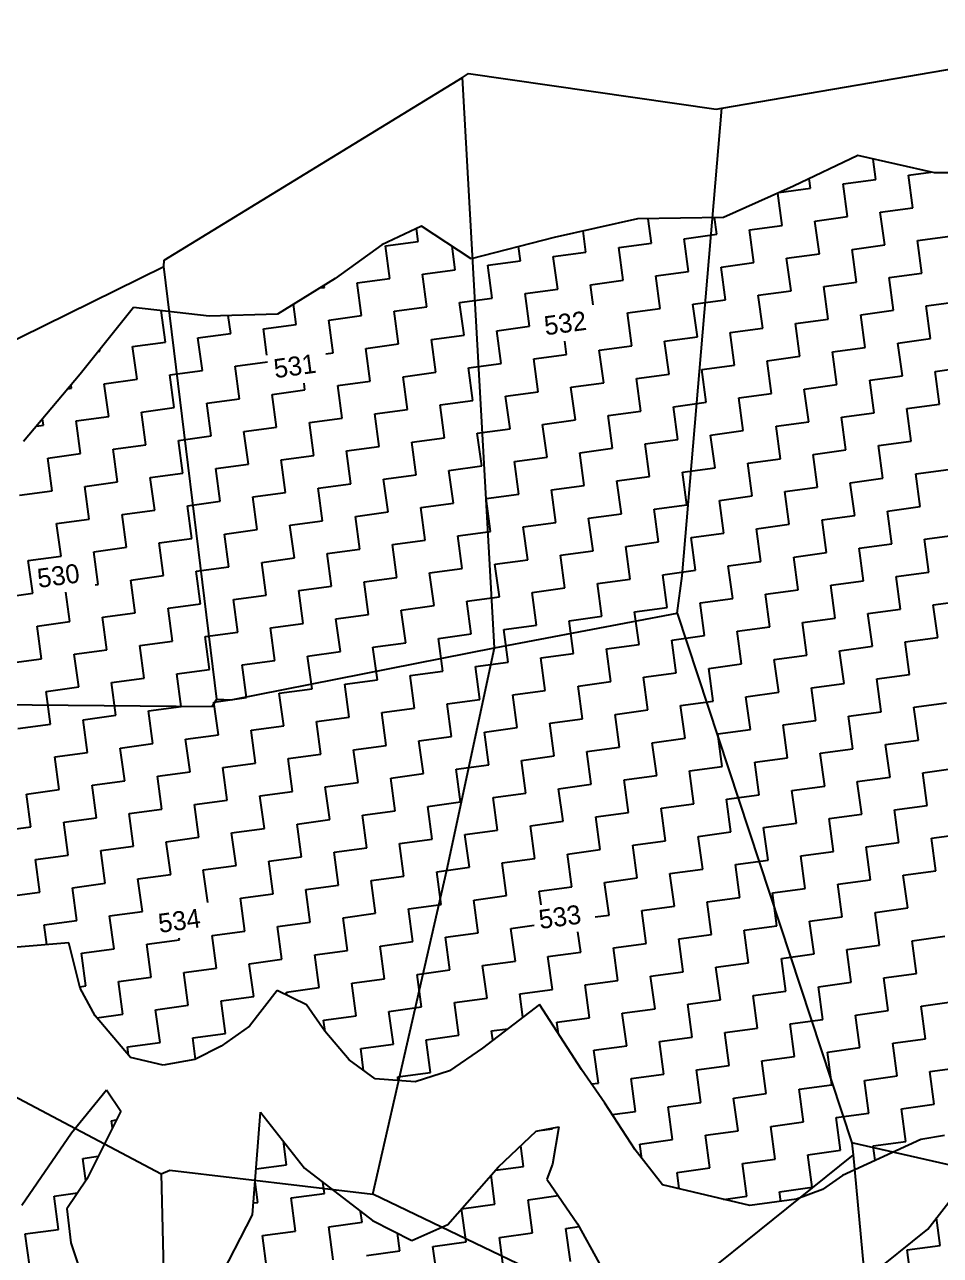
# Model space of a CAD drawing. Header units: metres. Extents: x 318393 to 319412, y 1868341 to 1869380.
# Drawn here: x 318886.9 to 318993.3, y 1869209.9 to 1869352.8 of the extents above; entities that cross this region are included whole.
import ezdxf

# ---------------------------------------------------------------- set-up
doc = ezdxf.new("R2010")
doc.units = ezdxf.units.M
doc.header["$LTSCALE"] = 0.3
doc.header["$MEASUREMENT"] = 0
for name, color, linetype in [('POLY_HATCH', 12, 'CONTINUOUS'), ('POLY_PARCEL', 6, 'CONTINUOUS'), ('TEXT_PARCEL', 7, 'CONTINUOUS'), ('V_BOUND_LINE', 7, 'CONTINUOUS')]:
    doc.layers.add(name, color=color, linetype=linetype)
doc.styles.add('TEXT_MAP', font='')
doc.styles.get('TEXT_MAP').set_extended_font_data('Kruti Dev 050')

msp = doc.modelspace()

# ---------------------------------------------------------------- linework, layer by layer
at = {"layer": 'POLY_HATCH'}
for p, q in [((318983.71, 1869337.6), (318976.24, 1869334.05)), ((318992.62, 1869335.59), (318983.71, 1869337.6)), ((319001.25, 1869335.58), (318992.62, 1869335.59)), ((318976.24, 1869334.05), (318968.09, 1869330.42)), ((318958.13, 1869330.25), (318948.43, 1869328.1)), ((318968.09, 1869330.42), (318958.13, 1869330.25)), ((318933.02, 1869329.4), (318928.4, 1869327.25)), ((318938.78, 1869325.61), (318933.02, 1869329.4)), ((318948.43, 1869328.1), (318938.78, 1869325.61)), ((318928.4, 1869327.25), (318923.01, 1869323.31)), ((318923.01, 1869323.31), (318916.29, 1869319.19)), ((318899.59, 1869319.97), (318893.36, 1869312.2)), ((318908.36, 1869318.96), (318899.59, 1869319.97)), ((318916.29, 1869319.19), (318908.36, 1869318.96)), ((318893.36, 1869312.2), (318886.8, 1869304.39)), ((318892.06, 1869246.17), (318886.05, 1869245.69)), ((318893.37, 1869240.91), (318892.06, 1869246.17)), ((318895.11, 1869237.71), (318893.37, 1869240.91)), ((318916.25, 1869240.65), (318913.04, 1869236.52)), ((318919.68, 1869238.98), (318916.25, 1869240.65)), ((318921.81, 1869235.91), (318919.68, 1869238.98)), ((318946.73, 1869239.03), (318940.11, 1869233.96)), ((318951.62, 1869231.47), (318946.73, 1869239.03)), ((318899.21, 1869232.85), (318895.11, 1869237.71)), ((318913.04, 1869236.52), (318909.74, 1869234.19)), ((318924.64, 1869232.6), (318921.81, 1869235.91)), ((318909.74, 1869234.19), (318906.68, 1869232.63)), ((318940.11, 1869233.96), (318936.29, 1869231.31)), ((318903.02, 1869231.98), (318899.21, 1869232.85)), ((318906.68, 1869232.63), (318903.02, 1869231.98)), ((318927.64, 1869230.39), (318924.64, 1869232.6)), ((318932.28, 1869230.03), (318927.64, 1869230.39)), ((318936.29, 1869231.31), (318932.28, 1869230.03)), ((318954.31, 1869227.57), (318951.62, 1869231.47)), ((318892.35, 1869224.13), (318896.43, 1869229.11)), ((318896.43, 1869229.11), (318898.08, 1869226.63)), ((318957.83, 1869222.14), (318954.31, 1869227.57)), ((318898.08, 1869226.63), (318894.15, 1869218.72)), ((318913.4, 1869214.6), (318914.33, 1869226.53)), ((318914.33, 1869226.53), (318919.45, 1869220.01)), ((318946.34, 1869224.3), (318948.97, 1869224.82)), ((318948.97, 1869224.82), (318948.25, 1869220.46)), ((318886.6, 1869215.73), (318892.35, 1869224.13)), ((318941.98, 1869220.18), (318946.34, 1869224.3)), ((318991.04, 1869223.36), (318981.93, 1869219.17)), ((318993.77, 1869223.81), (318991.04, 1869223.36)), ((318961.01, 1869218.07), (318957.83, 1869222.14)), ((318936.08, 1869213.48), (318941.98, 1869220.18)), ((318948.25, 1869220.46), (318947.58, 1869218.73)), ((318894.15, 1869218.72), (318891.82, 1869215.29)), ((318919.45, 1869220.01), (318927.32, 1869213.94)), ((318947.58, 1869218.73), (318951.15, 1869213.56)), ((318981.93, 1869219.17), (318979.61, 1869217.55)), ((318971.17, 1869215.67), (318961.01, 1869218.07)), ((318979.61, 1869217.55), (318976.57, 1869216.4)), ((318991.86, 1869212.95), (318995.91, 1869218.16)), ((318976.57, 1869216.4), (318971.17, 1869215.67)), ((318891.82, 1869215.29), (318892.28, 1869211.34)), ((318907.74, 1869203.68), (318913.4, 1869214.6)), ((318927.32, 1869213.94), (318931.9, 1869211.61)), ((318931.9, 1869211.61), (318936.08, 1869213.48)), ((318951.15, 1869213.56), (318953.66, 1869208.98)), ((318984.91, 1869207.34), (318991.86, 1869212.95)), ((318892.28, 1869211.34), (318894.34, 1869205.14))]:
    msp.add_line(p, q, dxfattribs=at)
at = {"layer": 'POLY_HATCH', "linetype": 'Continuous'}
for p, q in [((318985.81, 1869334.82), (318985.48, 1869337.2)), ((318978.21, 1869333.8), (318978.06, 1869334.92)), ((318982.01, 1869334.31), (318985.81, 1869334.82)), ((318989.61, 1869335.34), (318992.2, 1869335.69)), ((318990.12, 1869331.54), (318989.61, 1869335.34)), ((318974.92, 1869329.48), (318974.42, 1869333.24)), ((318974.55, 1869333.3), (318978.21, 1869333.8)), ((318982.52, 1869330.51), (318982.01, 1869334.31)), ((318959.73, 1869327.43), (318959.35, 1869330.27)), ((318967.33, 1869328.46), (318967.06, 1869330.4)), ((318978.72, 1869330), (318982.52, 1869330.51)), ((318986.32, 1869331.02), (318990.12, 1869331.54)), ((318986.83, 1869327.23), (318986.32, 1869331.02)), ((318932.63, 1869327.63), (318932.43, 1869329.12)), ((318952.13, 1869326.4), (318951.8, 1869328.85)), ((318971.13, 1869328.97), (318974.92, 1869329.48)), ((318971.64, 1869325.17), (318971.13, 1869328.97)), ((318979.24, 1869326.2), (318978.72, 1869330)), ((318928.83, 1869327.12), (318932.63, 1869327.63)), ((318955.93, 1869326.92), (318959.73, 1869327.43)), ((318963.53, 1869327.94), (318967.33, 1869328.46)), ((318964.04, 1869324.14), (318963.53, 1869327.94)), ((318990.63, 1869327.74), (318994.43, 1869328.25)), ((318991.15, 1869323.94), (318990.63, 1869327.74)), ((318929.34, 1869323.32), (318928.83, 1869327.12)), ((318936.94, 1869324.35), (318936.57, 1869327.06)), ((318944.54, 1869325.37), (318944.31, 1869327.04)), ((318948.33, 1869325.89), (318952.13, 1869326.4)), ((318948.85, 1869322.09), (318948.33, 1869325.89)), ((318956.45, 1869323.12), (318955.93, 1869326.92)), ((318975.44, 1869325.68), (318979.24, 1869326.2)), ((318983.04, 1869326.71), (318986.83, 1869327.23)), ((318983.55, 1869322.91), (318983.04, 1869326.71)), ((318940.74, 1869324.86), (318944.54, 1869325.37)), ((318941.25, 1869321.06), (318940.74, 1869324.86)), ((318967.84, 1869324.66), (318971.64, 1869325.17)), ((318968.35, 1869320.86), (318967.84, 1869324.66)), ((318975.95, 1869321.89), (318975.44, 1869325.68)), ((318925.54, 1869322.81), (318929.34, 1869323.32)), ((318933.14, 1869323.83), (318936.94, 1869324.35)), ((318933.65, 1869320.04), (318933.14, 1869323.83)), ((318952.65, 1869322.6), (318956.45, 1869323.12)), ((318960.24, 1869323.63), (318964.04, 1869324.14)), ((318960.76, 1869319.83), (318960.24, 1869323.63)), ((318987.35, 1869323.43), (318991.15, 1869323.94)), ((318987.86, 1869319.63), (318987.35, 1869323.43)), ((318921.24, 1869322.23), (318921.75, 1869322.29)), ((318921.75, 1869322.29), (318921.72, 1869322.52)), ((318926.06, 1869319.01), (318925.54, 1869322.81)), ((318945.05, 1869321.58), (318948.85, 1869322.09)), ((318945.56, 1869317.78), (318945.05, 1869321.58)), ((318952.96, 1869320.28), (318952.65, 1869322.6)), ((318972.15, 1869321.37), (318975.95, 1869321.89)), ((318979.75, 1869322.4), (318983.55, 1869322.91)), ((318980.26, 1869318.6), (318979.75, 1869322.4)), ((318918.46, 1869317.98), (318918.14, 1869320.33)), ((318937.45, 1869320.55), (318941.25, 1869321.06)), ((318937.97, 1869316.75), (318937.45, 1869320.55)), ((318964.56, 1869320.35), (318968.35, 1869320.86)), ((318965.07, 1869316.55), (318964.56, 1869320.35)), ((318972.67, 1869317.57), (318972.15, 1869321.37)), ((318991.66, 1869320.14), (318995.46, 1869320.66)), ((318992.17, 1869316.34), (318991.66, 1869320.14)), ((318903.27, 1869315.93), (318902.77, 1869319.61)), ((318910.86, 1869316.95), (318910.58, 1869319.03)), ((318922.26, 1869318.49), (318926.06, 1869319.01)), ((318929.86, 1869319.52), (318933.65, 1869320.04)), ((318930.37, 1869315.72), (318929.86, 1869319.52)), ((318956.96, 1869319.32), (318960.76, 1869319.83)), ((318957.47, 1869315.52), (318956.96, 1869319.32)), ((318984.06, 1869319.11), (318987.86, 1869319.63)), ((318984.58, 1869315.32), (318984.06, 1869319.11)), ((318914.66, 1869317.47), (318918.46, 1869317.98)), ((318915.07, 1869314.43), (318914.66, 1869317.47)), ((318922.77, 1869314.7), (318922.26, 1869318.49)), ((318941.76, 1869317.26), (318945.56, 1869317.78)), ((318942.28, 1869313.47), (318941.76, 1869317.26)), ((318968.87, 1869317.06), (318972.67, 1869317.57)), ((318976.47, 1869318.09), (318980.26, 1869318.6)), ((318976.98, 1869314.29), (318976.47, 1869318.09)), ((318899.47, 1869315.41), (318903.27, 1869315.93)), ((318907.06, 1869316.44), (318910.86, 1869316.95)), ((318907.58, 1869312.64), (318907.06, 1869316.44)), ((318934.17, 1869316.24), (318937.97, 1869316.75)), ((318934.68, 1869312.44), (318934.17, 1869316.24)), ((318949.88, 1869314.49), (318949.66, 1869316.05)), ((318961.27, 1869316.03), (318965.07, 1869316.55)), ((318961.78, 1869312.23), (318961.27, 1869316.03)), ((318969.38, 1869313.26), (318968.87, 1869317.06)), ((318988.37, 1869315.83), (318992.17, 1869316.34)), ((318988.89, 1869312.03), (318988.37, 1869315.83)), ((318895.51, 1869314.88), (318895.67, 1869314.9)), ((318895.67, 1869314.9), (318895.65, 1869315.05)), ((318899.98, 1869311.62), (318899.47, 1869315.41)), ((318921.9, 1869314.58), (318922.77, 1869314.7)), ((318926.57, 1869315.21), (318930.37, 1869315.72)), ((318927.08, 1869311.41), (318926.57, 1869315.21)), ((318946.08, 1869313.98), (318949.88, 1869314.49)), ((318953.67, 1869315.01), (318957.47, 1869315.52)), ((318954.19, 1869311.21), (318953.67, 1869315.01)), ((318980.78, 1869314.8), (318984.58, 1869315.32)), ((318981.29, 1869311), (318980.78, 1869314.8)), ((318911.38, 1869313.16), (318915.12, 1869313.66)), ((318911.89, 1869309.36), (318911.38, 1869313.16)), ((318938.48, 1869312.95), (318942.28, 1869313.47)), ((318946.59, 1869310.18), (318946.08, 1869313.98)), ((318965.58, 1869312.75), (318969.38, 1869313.26)), ((318973.18, 1869313.78), (318976.98, 1869314.29)), ((318973.69, 1869309.98), (318973.18, 1869313.78)), ((318992.69, 1869312.54), (318996.48, 1869313.06)), ((318896.18, 1869311.1), (318899.98, 1869311.62)), ((318903.78, 1869312.13), (318907.58, 1869312.64)), ((318904.29, 1869308.33), (318903.78, 1869312.13)), ((318930.88, 1869311.92), (318934.68, 1869312.44)), ((318931.4, 1869308.13), (318930.88, 1869311.92)), ((318938.99, 1869309.15), (318938.48, 1869312.95)), ((318957.99, 1869311.72), (318961.78, 1869312.23)), ((318958.5, 1869307.92), (318957.99, 1869311.72)), ((318966.1, 1869308.95), (318965.58, 1869312.75)), ((318985.09, 1869311.52), (318988.89, 1869312.03)), ((318993.2, 1869308.75), (318992.69, 1869312.54)), ((318891.96, 1869310.53), (318892.38, 1869310.59)), ((318892.38, 1869310.59), (318892.33, 1869310.97)), ((318896.7, 1869307.3), (318896.18, 1869311.1)), ((318915.69, 1869309.87), (318919.49, 1869310.38)), ((318919.49, 1869310.38), (318919.38, 1869311.17)), ((318923.29, 1869310.9), (318927.08, 1869311.41)), ((318923.8, 1869307.1), (318923.29, 1869310.9)), ((318942.79, 1869309.67), (318946.59, 1869310.18)), ((318950.39, 1869310.69), (318954.19, 1869311.21)), ((318950.9, 1869306.9), (318950.39, 1869310.69)), ((318977.49, 1869310.49), (318981.29, 1869311)), ((318978.01, 1869306.69), (318977.49, 1869310.49)), ((318985.6, 1869307.72), (318985.09, 1869311.52)), ((318908.09, 1869308.84), (318911.89, 1869309.36)), ((318908.61, 1869305.05), (318908.09, 1869308.84)), ((318916.2, 1869306.07), (318915.69, 1869309.87)), ((318935.19, 1869308.64), (318938.99, 1869309.15)), ((318943.31, 1869305.87), (318942.79, 1869309.67)), ((318962.3, 1869308.44), (318966.1, 1869308.95)), ((318969.9, 1869309.46), (318973.69, 1869309.98)), ((318970.41, 1869305.66), (318969.9, 1869309.46)), ((318989.4, 1869308.23), (318993.2, 1869308.75)), ((318892.9, 1869306.79), (318896.7, 1869307.3)), ((318900.49, 1869307.82), (318904.29, 1869308.33)), ((318901.01, 1869304.02), (318900.49, 1869307.82)), ((318927.6, 1869307.61), (318931.4, 1869308.13)), ((318928.11, 1869303.81), (318927.6, 1869307.61)), ((318935.71, 1869304.84), (318935.19, 1869308.64)), ((318954.7, 1869307.41), (318958.5, 1869307.92)), ((318955.21, 1869303.61), (318954.7, 1869307.41)), ((318962.81, 1869304.64), (318962.3, 1869308.44)), ((318981.8, 1869307.21), (318985.6, 1869307.72)), ((318989.91, 1869304.43), (318989.4, 1869308.23)), ((318888.3, 1869306.17), (318889.1, 1869306.28)), ((318889.1, 1869306.28), (318889, 1869307.01)), ((318893.41, 1869302.99), (318892.9, 1869306.79)), ((318912.4, 1869305.56), (318916.2, 1869306.07)), ((318920, 1869306.59), (318923.8, 1869307.1)), ((318920.51, 1869302.79), (318920, 1869306.59)), ((318939.51, 1869305.35), (318943.31, 1869305.87)), ((318947.1, 1869306.38), (318950.9, 1869306.9)), ((318947.62, 1869302.58), (318947.1, 1869306.38)), ((318974.21, 1869306.18), (318978.01, 1869306.69)), ((318974.72, 1869302.38), (318974.21, 1869306.18)), ((318982.32, 1869303.41), (318981.8, 1869307.21)), ((318904.81, 1869304.53), (318908.61, 1869305.05)), ((318905.32, 1869300.73), (318904.81, 1869304.53)), ((318912.92, 1869301.76), (318912.4, 1869305.56)), ((318931.91, 1869304.33), (318935.71, 1869304.84)), ((318940.02, 1869301.56), (318939.51, 1869305.35)), ((318959.01, 1869304.12), (318962.81, 1869304.64)), ((318966.61, 1869305.15), (318970.41, 1869305.66)), ((318967.12, 1869301.35), (318966.61, 1869305.15)), ((318986.12, 1869303.92), (318989.91, 1869304.43)), ((318889.61, 1869302.48), (318893.41, 1869302.99)), ((318897.21, 1869303.5), (318901.01, 1869304.02)), ((318897.72, 1869299.71), (318897.21, 1869303.5)), ((318924.31, 1869303.3), (318928.11, 1869303.81)), ((318924.83, 1869299.5), (318924.31, 1869303.3)), ((318932.42, 1869300.53), (318931.91, 1869304.33)), ((318951.42, 1869303.1), (318955.21, 1869303.61)), ((318951.93, 1869299.3), (318951.42, 1869303.1)), ((318959.53, 1869300.33), (318959.01, 1869304.12)), ((318978.52, 1869302.89), (318982.32, 1869303.41)), ((318986.63, 1869300.12), (318986.12, 1869303.92)), ((318890.13, 1869298.68), (318889.61, 1869302.48)), ((318909.12, 1869301.25), (318912.92, 1869301.76)), ((318916.72, 1869302.27), (318920.51, 1869302.79)), ((318917.23, 1869298.48), (318916.72, 1869302.27)), ((318936.22, 1869301.04), (318940.02, 1869301.56)), ((318943.82, 1869302.07), (318947.62, 1869302.58)), ((318944.33, 1869298.27), (318943.82, 1869302.07)), ((318970.92, 1869301.87), (318974.72, 1869302.38)), ((318971.44, 1869298.07), (318970.92, 1869301.87)), ((318979.03, 1869299.09), (318978.52, 1869302.89)), ((318901.52, 1869300.22), (318905.32, 1869300.73)), ((318902.04, 1869296.42), (318901.52, 1869300.22)), ((318909.63, 1869297.45), (318909.12, 1869301.25)), ((318928.63, 1869300.02), (318932.42, 1869300.53)), ((318936.74, 1869297.24), (318936.22, 1869301.04)), ((318955.73, 1869299.81), (318959.53, 1869300.33)), ((318963.33, 1869300.84), (318967.12, 1869301.35)), ((318963.84, 1869297.04), (318963.33, 1869300.84)), ((318982.83, 1869299.61), (318986.63, 1869300.12)), ((318990.43, 1869300.64), (318994.23, 1869301.15)), ((318990.94, 1869296.84), (318990.43, 1869300.64)), ((318886.33, 1869298.17), (318890.13, 1869298.68)), ((318893.92, 1869299.19), (318897.72, 1869299.71)), ((318894.44, 1869295.39), (318893.92, 1869299.19)), ((318921.03, 1869298.99), (318924.83, 1869299.5)), ((318921.54, 1869295.19), (318921.03, 1869298.99)), ((318929.14, 1869296.22), (318928.63, 1869300.02)), ((318948.13, 1869298.78), (318951.93, 1869299.3)), ((318948.64, 1869294.99), (318948.13, 1869298.78)), ((318956.24, 1869296.01), (318955.73, 1869299.81)), ((318975.23, 1869298.58), (318979.03, 1869299.09)), ((318983.35, 1869295.81), (318982.83, 1869299.61)), ((318905.83, 1869296.93), (318909.63, 1869297.45)), ((318913.43, 1869297.96), (318917.23, 1869298.48)), ((318913.94, 1869294.16), (318913.43, 1869297.96)), ((318940.53, 1869297.76), (318944.33, 1869298.27)), ((318941.05, 1869293.96), (318940.53, 1869297.76)), ((318967.64, 1869297.55), (318971.44, 1869298.07)), ((318968.15, 1869293.76), (318967.64, 1869297.55)), ((318975.75, 1869294.78), (318975.23, 1869298.58)), ((318898.24, 1869295.91), (318902.04, 1869296.42)), ((318898.75, 1869292.11), (318898.24, 1869295.91)), ((318906.35, 1869293.14), (318905.83, 1869296.93)), ((318925.34, 1869295.7), (318929.14, 1869296.22)), ((318932.94, 1869296.73), (318936.74, 1869297.24)), ((318933.45, 1869292.93), (318932.94, 1869296.73)), ((318952.44, 1869295.5), (318956.24, 1869296.01)), ((318960.04, 1869296.53), (318963.84, 1869297.04)), ((318960.55, 1869292.73), (318960.04, 1869296.53)), ((318987.14, 1869296.32), (318990.94, 1869296.84)), ((318987.66, 1869292.52), (318987.14, 1869296.32)), ((318890.64, 1869294.88), (318894.44, 1869295.39)), ((318891.15, 1869291.08), (318890.64, 1869294.88)), ((318917.74, 1869294.68), (318921.54, 1869295.19)), ((318918.26, 1869290.88), (318917.74, 1869294.68)), ((318925.85, 1869291.91), (318925.34, 1869295.7)), ((318944.85, 1869294.47), (318948.64, 1869294.99)), ((318945.36, 1869290.67), (318944.85, 1869294.47)), ((318952.96, 1869291.7), (318952.44, 1869295.5)), ((318971.95, 1869294.27), (318975.75, 1869294.78)), ((318979.55, 1869295.3), (318983.35, 1869295.81)), ((318980.06, 1869291.5), (318979.55, 1869295.3)), ((318902.55, 1869292.62), (318906.35, 1869293.14)), ((318910.15, 1869293.65), (318913.94, 1869294.16)), ((318910.66, 1869289.85), (318910.15, 1869293.65)), ((318937.25, 1869293.45), (318941.05, 1869293.96)), ((318937.76, 1869289.65), (318937.25, 1869293.45)), ((318964.35, 1869293.24), (318968.15, 1869293.76)), ((318964.87, 1869289.44), (318964.35, 1869293.24)), ((318972.46, 1869290.47), (318971.95, 1869294.27)), ((318991.46, 1869293.04), (318995.25, 1869293.55)), ((318991.97, 1869289.24), (318991.46, 1869293.04)), ((318894.95, 1869291.6), (318898.75, 1869292.11)), ((318895.47, 1869287.8), (318894.95, 1869291.6)), ((318903.06, 1869288.82), (318902.55, 1869292.62)), ((318922.06, 1869291.39), (318925.85, 1869291.91)), ((318929.65, 1869292.42), (318933.45, 1869292.93)), ((318930.17, 1869288.62), (318929.65, 1869292.42)), ((318949.16, 1869291.19), (318952.96, 1869291.7)), ((318956.76, 1869292.21), (318960.55, 1869292.73)), ((318957.27, 1869288.42), (318956.76, 1869292.21)), ((318983.86, 1869292.01), (318987.66, 1869292.52)), ((318984.37, 1869288.21), (318983.86, 1869292.01)), ((318887.35, 1869290.57), (318891.15, 1869291.08)), ((318887.87, 1869286.77), (318887.35, 1869290.57)), ((318914.46, 1869290.36), (318918.26, 1869290.88)), ((318914.97, 1869286.57), (318914.46, 1869290.36)), ((318922.57, 1869287.59), (318922.06, 1869291.39)), ((318941.56, 1869290.16), (318945.36, 1869290.67)), ((318942.07, 1869286.36), (318941.56, 1869290.16)), ((318949.67, 1869287.39), (318949.16, 1869291.19)), ((318968.66, 1869289.96), (318972.46, 1869290.47)), ((318976.26, 1869290.98), (318980.06, 1869291.5)), ((318976.78, 1869287.19), (318976.26, 1869290.98)), ((318899.26, 1869288.31), (318903.06, 1869288.82)), ((318906.86, 1869289.34), (318910.66, 1869289.85)), ((318907.37, 1869285.54), (318906.86, 1869289.34)), ((318933.96, 1869289.13), (318937.76, 1869289.65)), ((318934.48, 1869285.34), (318933.96, 1869289.13)), ((318961.07, 1869288.93), (318964.87, 1869289.44)), ((318961.58, 1869285.13), (318961.07, 1869288.93)), ((318969.18, 1869286.16), (318968.66, 1869289.96)), ((318988.17, 1869288.73), (318991.97, 1869289.24)), ((318988.68, 1869284.93), (318988.17, 1869288.73)), ((318895.1, 1869287.75), (318895.47, 1869287.8)), ((318899.78, 1869284.51), (318899.26, 1869288.31)), ((318918.77, 1869287.08), (318922.57, 1869287.59)), ((318926.37, 1869288.11), (318930.17, 1869288.62)), ((318926.88, 1869284.31), (318926.37, 1869288.11)), ((318945.87, 1869286.88), (318949.67, 1869287.39)), ((318953.47, 1869287.9), (318957.27, 1869288.42)), ((318953.98, 1869284.1), (318953.47, 1869287.9)), ((318980.57, 1869287.7), (318984.37, 1869288.21)), ((318981.09, 1869283.9), (318980.57, 1869287.7)), ((318884.07, 1869286.26), (318887.87, 1869286.77)), ((318892.18, 1869283.48), (318891.72, 1869286.91)), ((318911.17, 1869286.05), (318914.97, 1869286.57)), ((318911.69, 1869282.25), (318911.17, 1869286.05)), ((318919.28, 1869283.28), (318918.77, 1869287.08)), ((318938.28, 1869285.85), (318942.07, 1869286.36)), ((318938.79, 1869282.05), (318938.28, 1869285.85)), ((318946.39, 1869283.08), (318945.87, 1869286.88)), ((318965.38, 1869285.65), (318969.18, 1869286.16)), ((318972.98, 1869286.67), (318976.78, 1869287.19)), ((318973.49, 1869282.87), (318972.98, 1869286.67)), ((318992.48, 1869285.44), (318996.28, 1869285.95)), ((318895.98, 1869284), (318899.78, 1869284.51)), ((318903.58, 1869285.03), (318907.37, 1869285.54)), ((318904.09, 1869281.23), (318903.58, 1869285.03)), ((318930.68, 1869284.82), (318934.48, 1869285.34)), ((318931.19, 1869281.02), (318930.68, 1869284.82)), ((318957.78, 1869284.62), (318961.58, 1869285.13)), ((318958.3, 1869280.82), (318957.78, 1869284.62)), ((318965.89, 1869281.85), (318965.38, 1869285.65)), ((318984.89, 1869284.41), (318988.68, 1869284.93)), ((318985.4, 1869280.62), (318984.89, 1869284.41)), ((318993, 1869281.64), (318992.48, 1869285.44)), ((318888.38, 1869282.97), (318892.18, 1869283.48)), ((318888.9, 1869279.17), (318888.38, 1869282.97)), ((318896.49, 1869280.2), (318895.98, 1869284)), ((318915.49, 1869282.77), (318919.28, 1869283.28)), ((318923.08, 1869283.79), (318926.88, 1869284.31)), ((318923.6, 1869280), (318923.08, 1869283.79)), ((318942.59, 1869282.56), (318946.39, 1869283.08)), ((318950.19, 1869283.59), (318953.98, 1869284.1)), ((318950.7, 1869279.79), (318950.19, 1869283.59)), ((318977.29, 1869283.39), (318981.09, 1869283.9)), ((318977.8, 1869279.59), (318977.29, 1869283.39)), ((318907.89, 1869281.74), (318911.69, 1869282.25)), ((318908.4, 1869277.94), (318907.89, 1869281.74)), ((318916, 1869278.97), (318915.49, 1869282.77)), ((318934.99, 1869281.54), (318938.79, 1869282.05)), ((318935.5, 1869277.74), (318934.99, 1869281.54)), ((318943.1, 1869278.77), (318942.59, 1869282.56)), ((318962.09, 1869281.33), (318965.89, 1869281.85)), ((318969.69, 1869282.36), (318973.49, 1869282.87)), ((318970.21, 1869278.56), (318969.69, 1869282.36)), ((318989.2, 1869281.13), (318993, 1869281.64)), ((318892.69, 1869279.69), (318896.49, 1869280.2)), ((318900.29, 1869280.71), (318904.09, 1869281.23)), ((318900.8, 1869276.91), (318900.29, 1869280.71)), ((318927.39, 1869280.51), (318931.19, 1869281.02)), ((318927.91, 1869276.71), (318927.39, 1869280.51)), ((318954.5, 1869280.31), (318958.3, 1869280.82)), ((318955.01, 1869276.51), (318954.5, 1869280.31)), ((318962.61, 1869277.53), (318962.09, 1869281.33)), ((318981.6, 1869280.1), (318985.4, 1869280.62)), ((318982.11, 1869276.3), (318981.6, 1869280.1)), ((318989.71, 1869277.33), (318989.2, 1869281.13)), ((318885.1, 1869278.66), (318888.9, 1869279.17)), ((318893.21, 1869275.89), (318892.69, 1869279.69)), ((318912.2, 1869278.46), (318916, 1869278.97)), ((318919.8, 1869279.48), (318923.6, 1869280)), ((318920.31, 1869275.68), (318919.8, 1869279.48)), ((318939.3, 1869278.25), (318943.1, 1869278.77)), ((318946.9, 1869279.28), (318950.7, 1869279.79)), ((318947.41, 1869275.48), (318946.9, 1869279.28)), ((318974, 1869279.08), (318977.8, 1869279.59)), ((318974.52, 1869275.28), (318974, 1869279.08)), ((318904.6, 1869277.43), (318908.4, 1869277.94)), ((318905.12, 1869273.63), (318904.6, 1869277.43)), ((318912.71, 1869274.66), (318912.2, 1869278.46)), ((318931.71, 1869277.22), (318935.5, 1869277.74)), ((318939.82, 1869274.45), (318939.3, 1869278.25)), ((318958.81, 1869277.02), (318962.61, 1869277.53)), ((318966.41, 1869278.05), (318970.21, 1869278.56)), ((318966.92, 1869274.25), (318966.41, 1869278.05)), ((318985.91, 1869276.82), (318989.71, 1869277.33)), ((318889.41, 1869275.37), (318893.21, 1869275.89)), ((318897.01, 1869276.4), (318900.8, 1869276.91)), ((318897.52, 1869272.6), (318897.01, 1869276.4)), ((318924.11, 1869276.2), (318927.91, 1869276.71)), ((318924.62, 1869272.4), (318924.11, 1869276.2)), ((318932.22, 1869273.43), (318931.71, 1869277.22)), ((318951.21, 1869275.99), (318955.01, 1869276.51)), ((318951.73, 1869272.2), (318951.21, 1869275.99)), ((318959.32, 1869273.22), (318958.81, 1869277.02)), ((318978.32, 1869275.79), (318982.11, 1869276.3)), ((318986.43, 1869273.02), (318985.91, 1869276.82)), ((318889.92, 1869271.58), (318889.41, 1869275.37)), ((318908.92, 1869274.14), (318912.71, 1869274.66)), ((318916.51, 1869275.17), (318920.31, 1869275.68)), ((318917.03, 1869271.37), (318916.51, 1869275.17)), ((318936.02, 1869273.94), (318939.82, 1869274.45)), ((318943.62, 1869274.97), (318947.41, 1869275.48)), ((318944.13, 1869271.17), (318943.62, 1869274.97)), ((318970.72, 1869274.76), (318974.52, 1869275.28)), ((318971.23, 1869270.96), (318970.72, 1869274.76)), ((318978.83, 1869271.99), (318978.32, 1869275.79)), ((318901.32, 1869273.12), (318905.12, 1869273.63)), ((318901.83, 1869269.32), (318901.32, 1869273.12)), ((318909.43, 1869270.34), (318908.92, 1869274.14)), ((318928.42, 1869272.91), (318932.22, 1869273.43)), ((318936.53, 1869270.14), (318936.02, 1869273.94)), ((318955.52, 1869272.71), (318959.32, 1869273.22)), ((318963.12, 1869273.74), (318966.92, 1869274.25)), ((318963.64, 1869269.94), (318963.12, 1869273.74)), ((318982.63, 1869272.51), (318986.43, 1869273.02)), ((318990.22, 1869273.53), (318994.02, 1869274.05)), ((318990.74, 1869269.73), (318990.22, 1869273.53)), ((318886.12, 1869271.06), (318889.92, 1869271.58)), ((318893.72, 1869272.09), (318897.52, 1869272.6)), ((318894.23, 1869268.29), (318893.72, 1869272.09)), ((318920.82, 1869271.89), (318924.62, 1869272.4)), ((318921.34, 1869268.09), (318920.82, 1869271.89)), ((318928.93, 1869269.11), (318928.42, 1869272.91)), ((318947.93, 1869271.68), (318951.73, 1869272.2)), ((318948.44, 1869267.88), (318947.93, 1869271.68)), ((318956.04, 1869268.91), (318955.52, 1869272.71)), ((318975.03, 1869271.48), (318978.83, 1869271.99)), ((318983.14, 1869268.71), (318982.63, 1869272.51)), ((318905.63, 1869269.83), (318909.43, 1869270.34)), ((318913.23, 1869270.86), (318917.03, 1869271.37)), ((318913.74, 1869267.06), (318913.23, 1869270.86)), ((318932.73, 1869269.63), (318936.53, 1869270.14)), ((318940.33, 1869270.65), (318944.13, 1869271.17)), ((318940.84, 1869266.86), (318940.33, 1869270.65)), ((318967.43, 1869270.45), (318971.23, 1869270.96)), ((318967.95, 1869266.65), (318967.43, 1869270.45)), ((318975.54, 1869267.68), (318975.03, 1869271.48)), ((318898.03, 1869268.8), (318901.83, 1869269.32)), ((318898.55, 1869265.01), (318898.03, 1869268.8)), ((318906.14, 1869266.03), (318905.63, 1869269.83)), ((318925.14, 1869268.6), (318928.93, 1869269.11)), ((318933.25, 1869265.83), (318932.73, 1869269.63)), ((318952.24, 1869268.4), (318956.04, 1869268.91)), ((318959.84, 1869269.42), (318963.64, 1869269.94)), ((318960.35, 1869265.63), (318959.84, 1869269.42)), ((318979.34, 1869268.19), (318983.14, 1869268.71)), ((318986.94, 1869269.22), (318990.74, 1869269.73)), ((318987.45, 1869265.42), (318986.94, 1869269.22)), ((318890.44, 1869267.78), (318894.23, 1869268.29)), ((318890.95, 1869263.98), (318890.44, 1869267.78)), ((318917.54, 1869267.57), (318921.34, 1869268.09)), ((318918.05, 1869263.77), (318917.54, 1869267.57)), ((318925.65, 1869264.8), (318925.14, 1869268.6)), ((318944.64, 1869267.37), (318948.44, 1869267.88)), ((318945.16, 1869263.57), (318944.64, 1869267.37)), ((318952.75, 1869264.6), (318952.24, 1869268.4)), ((318971.75, 1869267.17), (318975.54, 1869267.68)), ((318979.86, 1869264.39), (318979.34, 1869268.19)), ((318902.35, 1869265.52), (318906.14, 1869266.03)), ((318909.94, 1869266.55), (318913.74, 1869267.06)), ((318910.46, 1869262.75), (318909.94, 1869266.55)), ((318929.45, 1869265.32), (318933.25, 1869265.83)), ((318937.05, 1869266.34), (318940.84, 1869266.86)), ((318937.56, 1869262.54), (318937.05, 1869266.34)), ((318964.15, 1869266.14), (318967.95, 1869266.65)), ((318964.66, 1869262.34), (318964.15, 1869266.14)), ((318972.26, 1869263.37), (318971.75, 1869267.17)), ((318991.25, 1869265.94), (318995.05, 1869266.45)), ((318991.77, 1869262.14), (318991.25, 1869265.94)), ((318894.75, 1869264.49), (318898.55, 1869265.01)), ((318895.26, 1869260.69), (318894.75, 1869264.49)), ((318902.86, 1869261.72), (318902.35, 1869265.52)), ((318921.85, 1869264.29), (318925.65, 1869264.8)), ((318929.96, 1869261.52), (318929.45, 1869265.32)), ((318948.95, 1869264.08), (318952.75, 1869264.6)), ((318956.55, 1869265.11), (318960.35, 1869265.63)), ((318957.07, 1869261.31), (318956.55, 1869265.11)), ((318976.06, 1869263.88), (318979.86, 1869264.39)), ((318983.65, 1869264.91), (318987.45, 1869265.42)), ((318984.17, 1869261.11), (318983.65, 1869264.91)), ((318887.15, 1869263.46), (318890.95, 1869263.98)), ((318887.66, 1869259.67), (318887.15, 1869263.46)), ((318914.25, 1869263.26), (318918.05, 1869263.77)), ((318914.77, 1869259.46), (318914.25, 1869263.26)), ((318922.36, 1869260.49), (318921.85, 1869264.29)), ((318941.36, 1869263.06), (318945.16, 1869263.57)), ((318941.87, 1869259.26), (318941.36, 1869263.06)), ((318949.47, 1869260.29), (318948.95, 1869264.08)), ((318968.46, 1869262.85), (318972.26, 1869263.37)), ((318976.57, 1869260.08), (318976.06, 1869263.88)), ((318899.06, 1869261.21), (318902.86, 1869261.72)), ((318906.66, 1869262.23), (318910.46, 1869262.75)), ((318907.17, 1869258.44), (318906.66, 1869262.23)), ((318933.76, 1869262.03), (318937.56, 1869262.54)), ((318934.27, 1869258.23), (318933.76, 1869262.03)), ((318960.86, 1869261.83), (318964.66, 1869262.34)), ((318961.38, 1869258.03), (318960.86, 1869261.83)), ((318968.97, 1869259.06), (318968.46, 1869262.85)), ((318987.97, 1869261.62), (318991.77, 1869262.14)), ((318988.48, 1869257.82), (318987.97, 1869261.62)), ((318891.46, 1869260.18), (318895.26, 1869260.69)), ((318891.98, 1869256.38), (318891.46, 1869260.18)), ((318899.57, 1869257.41), (318899.06, 1869261.21)), ((318918.57, 1869259.98), (318922.36, 1869260.49)), ((318926.16, 1869261), (318929.96, 1869261.52)), ((318926.68, 1869257.2), (318926.16, 1869261)), ((318945.67, 1869259.77), (318949.47, 1869260.29)), ((318953.27, 1869260.8), (318957.07, 1869261.31)), ((318953.78, 1869257), (318953.27, 1869260.8)), ((318980.37, 1869260.6), (318984.17, 1869261.11)), ((318980.88, 1869256.8), (318980.37, 1869260.6)), ((318883.87, 1869259.15), (318887.66, 1869259.67)), ((318910.97, 1869258.95), (318914.77, 1869259.46)), ((318911.48, 1869255.15), (318910.97, 1869258.95)), ((318919.08, 1869256.18), (318918.57, 1869259.98)), ((318938.07, 1869258.75), (318941.87, 1869259.26)), ((318938.59, 1869254.95), (318938.07, 1869258.75)), ((318946.18, 1869255.97), (318945.67, 1869259.77)), ((318965.18, 1869258.54), (318968.97, 1869259.06)), ((318972.77, 1869259.57), (318976.57, 1869260.08)), ((318973.29, 1869255.77), (318972.77, 1869259.57)), ((318992.28, 1869258.34), (318996.08, 1869258.85)), ((318895.78, 1869256.9), (318899.57, 1869257.41)), ((318903.37, 1869257.92), (318907.17, 1869258.44)), ((318903.89, 1869254.12), (318903.37, 1869257.92)), ((318930.48, 1869257.72), (318934.27, 1869258.23)), ((318930.99, 1869253.92), (318930.48, 1869257.72)), ((318957.58, 1869257.51), (318961.38, 1869258.03)), ((318958.09, 1869253.72), (318957.58, 1869257.51)), ((318965.69, 1869254.74), (318965.18, 1869258.54)), ((318984.68, 1869257.31), (318988.48, 1869257.82)), ((318985.2, 1869253.51), (318984.68, 1869257.31)), ((318992.79, 1869254.54), (318992.28, 1869258.34)), ((318888.18, 1869255.87), (318891.98, 1869256.38)), ((318888.69, 1869252.07), (318888.18, 1869255.87)), ((318896.29, 1869253.1), (318895.78, 1869256.9)), ((318915.28, 1869255.66), (318919.08, 1869256.18)), ((318922.88, 1869256.69), (318926.68, 1869257.2)), ((318923.39, 1869252.89), (318922.88, 1869256.69)), ((318942.38, 1869255.46), (318946.18, 1869255.97)), ((318949.98, 1869256.49), (318953.78, 1869257)), ((318950.5, 1869252.69), (318949.98, 1869256.49)), ((318977.08, 1869256.28), (318980.88, 1869256.8)), ((318977.6, 1869252.49), (318977.08, 1869256.28)), ((318907.68, 1869254.64), (318911.48, 1869255.15)), ((318908.19, 1869250.88), (318907.68, 1869254.64)), ((318915.79, 1869251.87), (318915.28, 1869255.66)), ((318934.79, 1869254.43), (318938.59, 1869254.95)), ((318935.3, 1869250.63), (318934.79, 1869254.43)), ((318942.9, 1869251.66), (318942.38, 1869255.46)), ((318961.89, 1869254.23), (318965.69, 1869254.74)), ((318969.49, 1869255.26), (318973.29, 1869255.77)), ((318970, 1869251.46), (318969.49, 1869255.26)), ((318988.99, 1869254.03), (318992.79, 1869254.54)), ((318892.49, 1869252.58), (318896.29, 1869253.1)), ((318900.09, 1869253.61), (318903.89, 1869254.12)), ((318900.6, 1869249.81), (318900.09, 1869253.61)), ((318927.19, 1869253.41), (318930.99, 1869253.92)), ((318927.7, 1869249.61), (318927.19, 1869253.41)), ((318954.29, 1869253.2), (318958.09, 1869253.72)), ((318954.81, 1869249.4), (318954.29, 1869253.2)), ((318962.4, 1869250.43), (318961.89, 1869254.23)), ((318981.4, 1869253), (318985.2, 1869253.51)), ((318981.91, 1869249.2), (318981.4, 1869253)), ((318989.51, 1869250.23), (318988.99, 1869254.03)), ((318884.89, 1869251.56), (318888.69, 1869252.07)), ((318893, 1869248.78), (318892.49, 1869252.58)), ((318912, 1869251.35), (318915.79, 1869251.87)), ((318919.59, 1869252.38), (318923.39, 1869252.89)), ((318920.11, 1869248.58), (318919.59, 1869252.38)), ((318939.1, 1869251.15), (318942.9, 1869251.66)), ((318946.7, 1869252.18), (318950.5, 1869252.69)), ((318946.91, 1869250.59), (318946.7, 1869252.18)), ((318973.8, 1869251.97), (318977.6, 1869252.49)), ((318974.31, 1869248.17), (318973.8, 1869251.97)), ((318912.51, 1869247.55), (318912, 1869251.35)), ((318931.5, 1869250.12), (318935.3, 1869250.63)), ((318932.02, 1869246.32), (318931.5, 1869250.12)), ((318939.61, 1869247.35), (318939.1, 1869251.15)), ((318958.61, 1869249.92), (318962.4, 1869250.43)), ((318966.2, 1869250.94), (318970, 1869251.46)), ((318966.72, 1869247.15), (318966.2, 1869250.94)), ((318985.71, 1869249.71), (318989.51, 1869250.23)), ((318889.21, 1869248.27), (318893, 1869248.78)), ((318896.8, 1869249.3), (318900.6, 1869249.81)), ((318897.32, 1869245.5), (318896.8, 1869249.3)), ((318923.91, 1869249.09), (318927.7, 1869249.61)), ((318924.42, 1869245.3), (318923.91, 1869249.09)), ((318953.2, 1869249.19), (318954.81, 1869249.4)), ((318959.12, 1869246.12), (318958.61, 1869249.92)), ((318978.11, 1869248.69), (318981.91, 1869249.2)), ((318978.63, 1869244.89), (318978.11, 1869248.69)), ((318986.22, 1869245.92), (318985.71, 1869249.71)), ((318889.52, 1869245.97), (318889.21, 1869248.27)), ((318908.71, 1869247.04), (318912.51, 1869247.55)), ((318916.31, 1869248.07), (318920.11, 1869248.58)), ((318916.82, 1869244.27), (318916.31, 1869248.07)), ((318935.81, 1869246.84), (318939.61, 1869247.35)), ((318943.41, 1869247.86), (318946.12, 1869248.23)), ((318943.93, 1869244.06), (318943.41, 1869247.86)), ((318951.52, 1869245.09), (318951.2, 1869247.47)), ((318970.51, 1869247.66), (318974.31, 1869248.17)), ((318971.03, 1869243.86), (318970.51, 1869247.66)), ((318901.11, 1869246.01), (318904.91, 1869246.53)), ((318901.63, 1869242.21), (318901.11, 1869246.01)), ((318904.91, 1869246.53), (318904.89, 1869246.73)), ((318909.23, 1869243.24), (318908.71, 1869247.04)), ((318928.22, 1869245.81), (318932.02, 1869246.32)), ((318928.73, 1869242.01), (318928.22, 1869245.81)), ((318936.33, 1869243.04), (318935.81, 1869246.84)), ((318955.32, 1869245.61), (318959.12, 1869246.12)), ((318962.92, 1869246.63), (318966.72, 1869247.15)), ((318963.43, 1869242.83), (318962.92, 1869246.63)), ((318982.42, 1869245.4), (318986.22, 1869245.92)), ((318990.02, 1869246.43), (318993.82, 1869246.94)), ((318990.53, 1869242.63), (318990.02, 1869246.43)), ((318893.52, 1869244.99), (318897.32, 1869245.5)), ((318894.03, 1869241.19), (318893.52, 1869244.99)), ((318920.62, 1869244.78), (318924.42, 1869245.3)), ((318921.13, 1869240.98), (318920.62, 1869244.78)), ((318947.72, 1869244.58), (318951.52, 1869245.09)), ((318948.24, 1869240.78), (318947.72, 1869244.58)), ((318955.83, 1869241.81), (318955.32, 1869245.61)), ((318974.83, 1869244.37), (318978.63, 1869244.89)), ((318975.34, 1869240.58), (318974.83, 1869244.37)), ((318982.94, 1869241.6), (318982.42, 1869245.4)), ((318905.43, 1869242.73), (318909.23, 1869243.24)), ((318913.02, 1869243.76), (318916.82, 1869244.27)), ((318913.54, 1869239.96), (318913.02, 1869243.76)), ((318932.53, 1869242.52), (318936.33, 1869243.04)), ((318940.13, 1869243.55), (318943.93, 1869244.06)), ((318940.64, 1869239.75), (318940.13, 1869243.55)), ((318967.23, 1869243.35), (318971.03, 1869243.86)), ((318967.74, 1869239.55), (318967.23, 1869243.35)), ((318897.83, 1869241.7), (318901.63, 1869242.21)), ((318898.34, 1869237.9), (318897.83, 1869241.7)), ((318905.94, 1869238.93), (318905.43, 1869242.73)), ((318924.93, 1869241.5), (318928.73, 1869242.01)), ((318933.04, 1869238.73), (318932.53, 1869242.52)), ((318952.04, 1869241.29), (318955.83, 1869241.81)), ((318959.63, 1869242.32), (318963.43, 1869242.83)), ((318960.15, 1869238.52), (318959.63, 1869242.32)), ((318979.14, 1869241.09), (318982.94, 1869241.6)), ((318986.74, 1869242.12), (318990.53, 1869242.63)), ((318987.25, 1869238.32), (318986.74, 1869242.12)), ((318893.32, 1869241.09), (318894.03, 1869241.19)), ((318917.34, 1869240.47), (318921.13, 1869240.98)), ((318917.39, 1869240.09), (318917.34, 1869240.47)), ((318925.45, 1869237.7), (318924.93, 1869241.5)), ((318944.44, 1869240.27), (318948.24, 1869240.78)), ((318944.81, 1869237.56), (318944.44, 1869240.27)), ((318952.55, 1869237.49), (318952.04, 1869241.29)), ((318971.54, 1869240.06), (318975.34, 1869240.58)), ((318979.65, 1869237.29), (318979.14, 1869241.09)), ((318902.14, 1869238.42), (318905.94, 1869238.93)), ((318909.74, 1869239.44), (318913.54, 1869239.96)), ((318910.25, 1869235.64), (318909.74, 1869239.44)), ((318929.24, 1869238.21), (318933.04, 1869238.73)), ((318936.84, 1869239.24), (318940.64, 1869239.75)), ((318937.36, 1869235.44), (318936.84, 1869239.24)), ((318963.95, 1869239.04), (318967.74, 1869239.55)), ((318964.46, 1869235.24), (318963.95, 1869239.04)), ((318972.06, 1869236.26), (318971.54, 1869240.06)), ((318991.05, 1869238.83), (318994.85, 1869239.35)), ((318991.56, 1869235.03), (318991.05, 1869238.83)), ((318895.3, 1869237.49), (318898.34, 1869237.9)), ((318902.66, 1869234.62), (318902.14, 1869238.42)), ((318921.65, 1869237.19), (318925.45, 1869237.7)), ((318929.76, 1869234.41), (318929.24, 1869238.21)), ((318948.75, 1869236.98), (318952.55, 1869237.49)), ((318956.35, 1869238.01), (318960.15, 1869238.52)), ((318956.86, 1869234.21), (318956.35, 1869238.01)), ((318975.85, 1869236.78), (318979.65, 1869237.29)), ((318983.45, 1869237.8), (318987.25, 1869238.32)), ((318983.96, 1869234.01), (318983.45, 1869237.8)), ((318921.82, 1869235.9), (318921.65, 1869237.19)), ((318941.15, 1869235.95), (318943.05, 1869236.21)), ((318941.3, 1869234.87), (318941.15, 1869235.95)), ((318948.94, 1869235.62), (318948.75, 1869236.98)), ((318968.26, 1869235.75), (318972.06, 1869236.26)), ((318976.37, 1869232.98), (318975.85, 1869236.78)), ((318898.86, 1869234.1), (318902.66, 1869234.62)), ((318906.45, 1869235.13), (318910.25, 1869235.64)), ((318906.78, 1869232.69), (318906.45, 1869235.13)), ((318925.96, 1869233.9), (318929.76, 1869234.41)), ((318933.56, 1869234.93), (318937.36, 1869235.44)), ((318934.07, 1869231.13), (318933.56, 1869234.93)), ((318960.66, 1869234.72), (318964.46, 1869235.24)), ((318961.17, 1869230.93), (318960.66, 1869234.72)), ((318968.77, 1869231.95), (318968.26, 1869235.75)), ((318987.76, 1869234.52), (318991.56, 1869235.03)), ((318988.28, 1869230.72), (318987.76, 1869234.52)), ((318898.99, 1869233.12), (318898.86, 1869234.1)), ((318926.3, 1869231.37), (318925.96, 1869233.9)), ((318953.06, 1869233.7), (318956.86, 1869234.21)), ((318953.58, 1869229.9), (318953.06, 1869233.7)), ((318972.57, 1869232.47), (318976.37, 1869232.98)), ((318980.17, 1869233.49), (318983.96, 1869234.01)), ((318980.68, 1869229.69), (318980.17, 1869233.49)), ((318964.97, 1869231.44), (318968.77, 1869231.95)), ((318973.08, 1869228.67), (318972.57, 1869232.47)), ((318992.08, 1869231.23), (318995.87, 1869231.75)), ((318930.27, 1869230.62), (318934.07, 1869231.13)), ((318930.33, 1869230.18), (318930.27, 1869230.62)), ((318957.38, 1869230.41), (318961.17, 1869230.93)), ((318957.89, 1869226.61), (318957.38, 1869230.41)), ((318965.49, 1869227.64), (318964.97, 1869231.44)), ((318984.48, 1869230.21), (318988.28, 1869230.72)), ((318984.99, 1869226.41), (318984.48, 1869230.21)), ((318992.59, 1869227.44), (318992.08, 1869231.23)), ((318952.78, 1869229.79), (318953.58, 1869229.9)), ((318969.28, 1869228.15), (318973.08, 1869228.67)), ((318976.88, 1869229.18), (318980.68, 1869229.69)), ((318977.39, 1869225.38), (318976.88, 1869229.18)), ((318961.69, 1869227.13), (318965.49, 1869227.64)), ((318969.8, 1869224.36), (318969.28, 1869228.15)), ((318988.79, 1869226.92), (318992.59, 1869227.44)), ((318955.17, 1869226.25), (318957.89, 1869226.61)), ((318962.2, 1869223.33), (318961.69, 1869227.13)), ((318981.19, 1869225.9), (318984.99, 1869226.41)), ((318981.71, 1869222.1), (318981.19, 1869225.9)), ((318989.3, 1869223.12), (318988.79, 1869226.92)), ((318893.06, 1869225), (318893.15, 1869225.01)), ((318893.15, 1869225.01), (318893.14, 1869225.1)), ((318897.01, 1869225.53), (318897.57, 1869225.61)), ((318897.13, 1869224.7), (318897.01, 1869225.53)), ((318947.04, 1869224.44), (318948.23, 1869224.6)), ((318948.23, 1869224.6), (318948.22, 1869224.67)), ((318973.6, 1869224.87), (318977.39, 1869225.38)), ((318974.11, 1869221.07), (318973.6, 1869224.87)), ((318917.35, 1869220.42), (318916.99, 1869223.14)), ((318958.4, 1869222.81), (318962.2, 1869223.33)), ((318966, 1869223.84), (318969.8, 1869224.36)), ((318966.51, 1869220.04), (318966, 1869223.84)), ((318985.51, 1869222.61), (318989.3, 1869223.12)), ((318944.89, 1869220.21), (318944.57, 1869222.62)), ((318958.63, 1869221.12), (318958.4, 1869222.81)), ((318977.91, 1869221.58), (318981.71, 1869222.1)), ((318978.42, 1869217.79), (318977.91, 1869221.58)), ((318985.73, 1869220.92), (318985.51, 1869222.61)), ((318893.68, 1869221.15), (318895.48, 1869221.39)), ((318894.03, 1869218.54), (318893.68, 1869221.15)), ((318913.82, 1869219.94), (318917.35, 1869220.42)), ((318941.61, 1869219.77), (318944.89, 1869220.21)), ((318970.31, 1869220.56), (318974.11, 1869221.07)), ((318970.82, 1869216.76), (318970.31, 1869220.56)), ((318941.55, 1869215.83), (318941.1, 1869219.19)), ((318962.71, 1869219.53), (318966.51, 1869220.04)), ((318962.97, 1869217.6), (318962.71, 1869219.53)), ((318914.02, 1869216.04), (318913.7, 1869218.41)), ((318921.74, 1869217.08), (318921.56, 1869218.38)), ((318974.62, 1869217.27), (318978.42, 1869217.79)), ((318974.77, 1869216.16), (318974.62, 1869217.27)), ((318890.34, 1869216.77), (318893.08, 1869217.14)), ((318890.86, 1869212.91), (318890.34, 1869216.77)), ((318913.51, 1869215.97), (318914.02, 1869216.04)), ((318917.88, 1869216.56), (318921.74, 1869217.08)), ((318918.4, 1869212.7), (318917.88, 1869216.56)), ((318937.69, 1869215.31), (318941.55, 1869215.83)), ((318945.41, 1869216.35), (318948.9, 1869216.83)), ((318945.93, 1869212.5), (318945.41, 1869216.35)), ((318968.11, 1869216.39), (318970.82, 1869216.76)), ((318926.12, 1869213.75), (318925.95, 1869215)), ((318938.22, 1869211.45), (318937.69, 1869215.31)), ((318922.26, 1869213.22), (318926.12, 1869213.75)), ((318922.78, 1869209.36), (318922.26, 1869213.22)), ((318949.79, 1869213.02), (318951.33, 1869213.23)), ((318950.32, 1869209.16), (318949.79, 1869213.02)), ((318993.29, 1869211.04), (318992.86, 1869214.23)), ((318887, 1869212.39), (318890.86, 1869212.91)), ((318887.52, 1869208.53), (318887, 1869212.39)), ((318914.54, 1869212.18), (318918.4, 1869212.7)), ((318915.06, 1869208.32), (318914.54, 1869212.18)), ((318930.5, 1869210.41), (318930.22, 1869212.47)), ((318942.08, 1869211.97), (318945.93, 1869212.5)), ((318942.6, 1869208.11), (318942.08, 1869211.97)), ((318926.64, 1869209.89), (318930.5, 1869210.41)), ((318934.36, 1869210.93), (318938.22, 1869211.45)), ((318934.88, 1869207.07), (318934.36, 1869210.93)), ((318989.43, 1869210.52), (318993.29, 1869211.04)), ((318989.95, 1869206.66), (318989.43, 1869210.52))]:
    msp.add_line(p, q, dxfattribs=at)
at = {"layer": 'POLY_PARCEL'}
for p, q in [((318941.49, 1869280.42), (318937.8, 1869346.66)), ((318963.3, 1869288.81), (318967.91, 1869343.09)), ((318909.26, 1869274.46), (318903.09, 1869324.71)), ((318962.72, 1869284.45), (318963.3, 1869288.81)), ((318941.49, 1869280.42), (318962.72, 1869284.45)), ((318962.72, 1869284.45), (318983.03, 1869222.96)), ((318910.93, 1869274.39), (318941.49, 1869280.42)), ((318935.96, 1869254.63), (318941.49, 1869280.42)), ((318908.71, 1869273.63), (318909.26, 1869274.46)), ((318909.26, 1869274.46), (318910.93, 1869274.39)), ((318873.95, 1869273.97), (318908.71, 1869273.63)), ((318927.38, 1869216.99), (318935.96, 1869254.63)), ((318880.57, 1869231.09), (318902.77, 1869219.35)), ((319000.88, 1869218.9), (318983.03, 1869222.96)), ((318983.03, 1869222.96), (318983.16, 1869221.55)), ((318983.16, 1869221.55), (318958.76, 1869201.95)), ((318983.16, 1869221.55), (318987.09, 1869179.42)), ((318902.77, 1869219.35), (318903.8, 1869219.78)), ((318902.77, 1869219.35), (318903.63, 1869185.76)), ((318903.8, 1869219.78), (318927.38, 1869216.99)), ((318958.76, 1869201.95), (318927.38, 1869216.99))]:
    msp.add_line(p, q, dxfattribs=at)
at = {"layer": 'V_BOUND_LINE'}
for p, q in [((318967.91, 1869343.09), (319024.7, 1869352.81)), ((318903.13, 1869325.47), (318937.8, 1869346.66)), ((318937.8, 1869346.66), (318938.49, 1869347.12)), ((318938.49, 1869347.12), (318967.26, 1869342.98)), ((318967.26, 1869342.98), (318967.91, 1869343.09)), ((318872.71, 1869309.78), (318903.09, 1869324.71)), ((318903.09, 1869324.71), (318903.13, 1869325.47))]:
    msp.add_line(p, q, dxfattribs=at)

# ---------------------------------------------------------------- texts
at = {"layer": 'TEXT_PARCEL', "style": 'TEXT_MAP'}
for s, p in [('532', (318947.43, 1869316.72)), ('531', (318916.02, 1869311.74)), ('530', (318888.55, 1869287.39)), ('534', (318902.6, 1869247.33)), ('533', (318946.8, 1869247.78))]:
    msp.add_text(s, height=2.208, rotation=7.6995, dxfattribs=at).set_placement(p)

doc.saveas('drawing.dxf')
